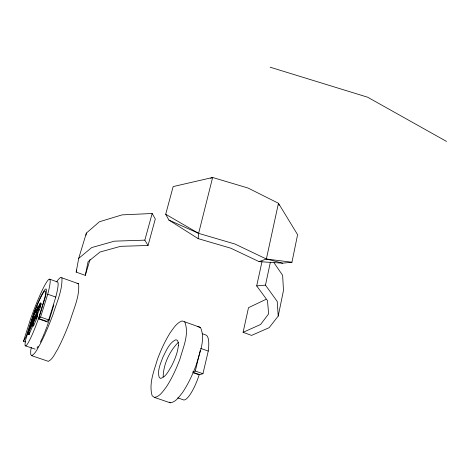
<?xml version="1.0" encoding="UTF-8"?>
<svg xmlns="http://www.w3.org/2000/svg" width="470" height="470" viewBox="0 0 470 470"><rect width="100%" height="100%" fill="white"/><g stroke="black" fill="none" stroke-linecap="round" stroke-linejoin="round"><path stroke-width="0.7" d="M32.847 325.616L28.999 334.622L28.012 334.288C28.582 328.642 32.8 324.2 33.881 318.66L32.307 320.94L30.591 326.18L31.061 323.307L35.45 309.589L36.419 309.924L36.166 311.951M35.45 309.589L34.298 314.959L38.246 305.97L39.227 306.317L38.681 308.772M198.158 238.631L198.616 233.361L212.646 177.484L248.019 188.029L278.452 203.269L297.592 234.683L291.952 262.242L282.593 263.171L259.088 261.631L230.817 248.207L198.158 238.631L168.93 220.083L165.704 214.267L173.154 186.578L212.646 177.484L210.625 178.318M40.255 303.021C38.27 310.793 35.238 318.166 32.489 325.663L33.482 326.004L36.889 318.155L37.8 313.367L39.833 308.696L41.242 303.367L40.255 303.021L38.775 307.697L37.265 310.641L38.246 305.97M28.999 334.622L29.21 333.277M28.012 334.288L33.247 321.809L32.489 325.663M31.302 347.348L30.726 350.667L30.703 354.439L31.743 355.696L48.369 361.354C52.975 358.986 54.773 353.587 57.522 349.515C62.428 340.168 66.523 330.422 70.224 320.54C73.755 308.626 79.788 296.435 78.584 283.762L60.577 277.359L58.274 279.562L56.741 281.871M76.163 272.095L78.696 258.377L86.386 233.061L99.417 221.764L122.059 214.878L152.162 213.503L155.294 218.973L148.05 245.481L120.661 246.321L100.022 252.02L88.084 261.684L85.293 275.385L76.163 272.095L76.792 270.027M85.981 235.194L86.386 233.061M36.971 316.874L37.212 315.629L35.08 318.701L34.815 320.035M37.312 315.088L37.582 313.678M33.482 326.004L33.734 324.723M265.961 299.355L248.501 307.691L243.084 332.325L251.585 335.392L269.151 327.684L278.216 316.063L283.486 290.46L282.635 275.326L274.022 262.795M278.216 316.063L277.212 301.423L265.462 285.131L270.379 262.201M40.984 304.02L40.138 307.028M259.088 261.631L266.367 259.011L278.452 203.269L279.08 205.337M243.084 332.325L260.615 324.47L268.623 313.872L267.489 300.6L256.691 285.895L261.99 261.643M192.923 372.258L199.803 374.655L202.958 373.709L208.251 351.055A39.65 9.835 -71 0 0 205.925 335.022L202.582 333.829M192.853 371.823L195.326 371.047L199.192 354.756M199.533 353.34L200.202 350.508M148.05 245.481L144.825 240.147L152.162 213.503M85.293 275.385L90.023 259.534M25.427 341.937L23.5 341.279L26.244 336.373L33.864 313.061A30.438 3.225 -70.1 0 1 44.051 290.736A30.438 3.225 -70.1 0 1 45.649 295.8L38.781 318.554L46.853 321.368L48.721 319.906L55.777 297.063A40.919 4.63 -70.1 0 0 57.505 281.982L49.673 279.18M53.874 304.93L48.498 322.355L38.423 318.848L44.938 297.322A28.329 3.002 -70.1 0 0 43.463 292.581A28.329 3.002 -70.1 0 0 33.981 313.361L25.932 338.794A28.359 3.008 -70.1 0 0 27.107 344.492A28.359 3.008 -70.1 0 0 36.713 323.548L38.423 318.848M38.781 318.554L40.579 317.062L47.728 294.214A40.99 4.348 -70.1 0 0 47.029 281.483A40.99 4.348 -70.1 0 0 30.403 319.512L23.5 341.279M33.276 318.143L32.589 320.146L36.325 314.741L36.595 313.331L33.276 318.143L35.08 318.701M47.035 326.38L48.251 323.025M33.029 321.968L32.025 324.723L31.044 324.382M36.419 309.924L36.196 310.482L35.227 310.141M38.704 310.288L39.057 309.66M34.257 318.484L35.503 316.68M178.283 342.36C169.453 351.407 163.442 364.174 163.149 376.916M78.696 258.377L91.691 247.578L114.451 241.157L144.825 240.147M31.743 355.696C36.114 353.052 37.788 347.753 40.438 343.652C45.22 334.205 49.279 324.418 52.998 314.506C56.617 302.568 62.516 290.495 61.946 277.793M154.43 397.432C160.1 396.568 163.09 390.952 166.398 386.892C172.02 378.168 176.35 368.697 179.987 358.986C183.159 347.218 189.557 333.87 184.698 321.815L182.096 320.928C176.503 322.919 173.407 328.389 170.075 332.919C164.947 341.214 160.893 350.109 157.485 359.227C154.072 370.877 148.62 383.573 152.157 395.781L154.43 397.432L170.228 402.808C176.009 402.126 179.205 396.533 182.595 392.456C188.323 383.82 192.688 374.39 196.319 364.708C199.468 352.952 205.831 339.399 200.496 327.478L184.698 321.815M256.691 285.895L265.462 285.131M168.93 220.083L198.616 233.361L234.976 244.036L266.367 259.011L291.952 262.242M266.367 259.011L282.593 263.171M270.121 67.192L367.657 97.219L446.5 141.411M77.051 283.263L78.584 283.762M197.741 326.538L200.496 327.478M25.262 345.767L35.133 349.139M177.631 397.843L182.93 399.653A27.43 6.803 -71 0 0 197.582 379.407L199.18 374.843L193.1 372.722M28.494 332.443L29.481 332.784M28.318 333.553L29.305 333.894M30.879 325.493L31.86 325.833M35.89 317.808L36.889 318.155M32.307 320.94L33.282 321.28M36.807 313.02L37.8 313.367M40.579 317.062L48.721 319.906M195.326 371.047L202.958 373.709M47.728 294.214L55.777 297.063M200.708 348.382L208.251 351.055M165.704 214.267L198.616 233.361M169.259 402.126L170.228 402.808M46.794 327.049A28.3 3.249 -70.1 0 1 44.597 332.654M44.321 333.324A28.3 3.249 -70.1 0 1 42.682 337.172M42.418 337.777A28.3 3.249 -70.1 0 1 40.361 342.166M38.123 346.325A28.3 3.249 -70.1 0 1 37.007 348M178.383 345.403C177.672 352.858 174.675 359.861 171.339 366.482C168.495 370.848 166.092 376.822 160.687 378.432L159.248 377.533C157.062 370.607 160.634 363.404 162.99 356.977C166.28 350.761 169.088 342.818 175.909 339.745L177.472 340.409L178.277 342.46L178.383 345.403M36.219 315.282L33.158 323.037L34.093 318.36L36.219 315.282M37.559 308.344L37.048 310.952L35.855 312.691L37.559 308.344"/></g></svg>
